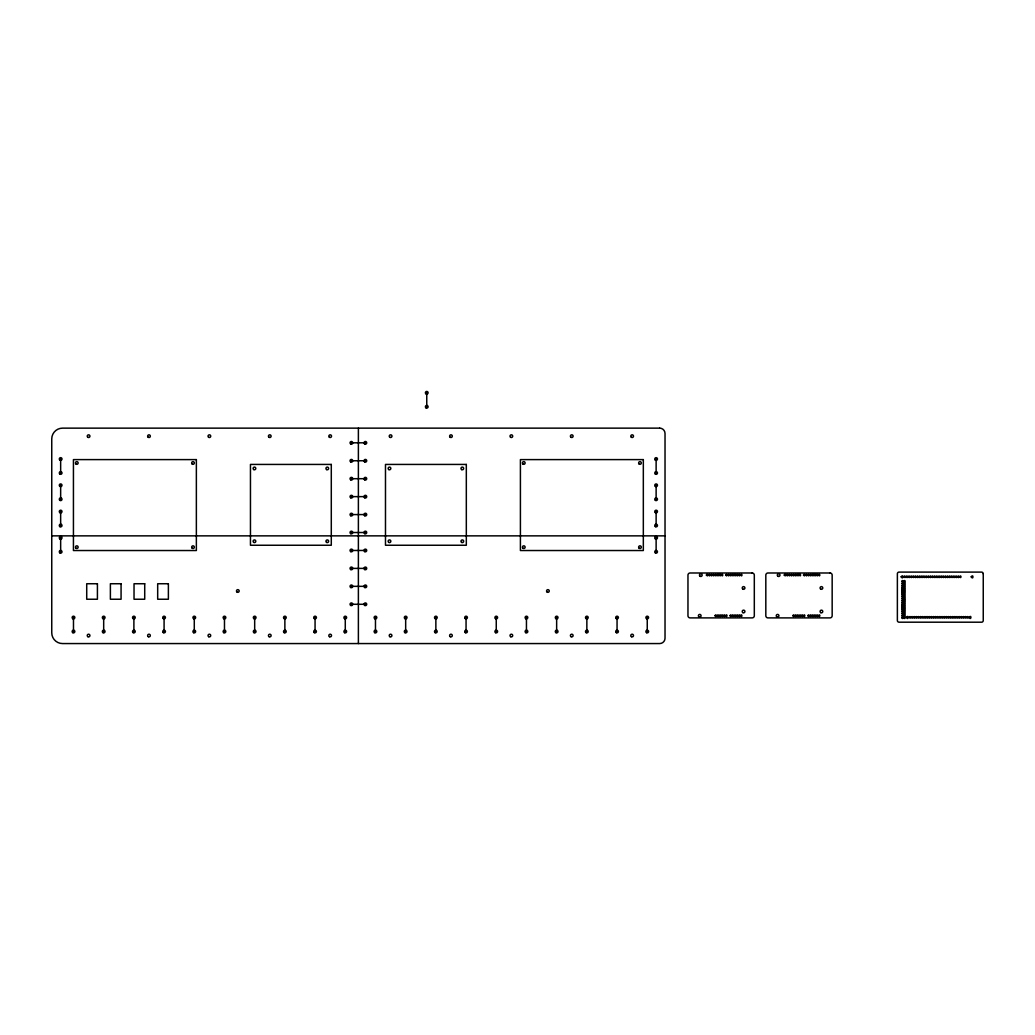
<?xml version="1.0" encoding="UTF-8"?>
<svg xmlns="http://www.w3.org/2000/svg" width="1035" height="1035" viewBox="0 0 1035 1035"><rect width="100%" height="100%" fill="white"/><g stroke="black" fill="none" stroke-linecap="round" stroke-linejoin="round"><path stroke-width="1.5" d="M351.395 442.812L365.381 442.812M351.395 460.756L365.381 460.756M351.395 478.7L365.381 478.7M351.395 496.632L365.381 496.632M351.395 514.576L365.381 514.576M351.395 532.52L365.381 532.52M51.75 535.858L665.026 535.858M351.395 550.465L365.381 550.465M351.395 568.396L365.381 568.396M351.395 586.34L365.381 586.34M351.395 604.285L365.381 604.285M656.125 458.997L656.125 472.982M656.125 485.273L656.125 499.258M656.125 511.536L656.125 525.521M656.125 537.812L656.125 551.797M647.25 617.546L647.25 631.518M617.054 617.546L617.054 631.518M586.858 617.546L586.858 631.518M556.649 617.546L556.649 631.518M526.453 617.546L526.453 631.518M496.257 617.546L496.257 631.518M466.06 617.546L466.06 631.518M435.864 617.546L435.864 631.518M426.756 392.77L426.756 406.755M405.668 617.546L405.668 631.518M375.472 617.546L375.472 631.518M358.382 428.141L358.382 643.563M345.276 617.546L345.276 631.518M315.067 617.546L315.067 631.518M284.871 617.546L284.871 631.518M254.675 617.546L254.675 631.518M224.479 617.546L224.479 631.518M194.282 617.546L194.282 631.518M164.086 617.546L164.086 631.518M133.89 617.546L133.89 631.518M103.681 617.546L103.681 631.518M73.485 617.546L73.485 631.518M60.651 458.997L60.651 472.982M60.651 485.273L60.651 499.258M60.651 511.536L60.651 525.521M60.651 537.812L60.651 551.797M983.25 573.791L983.25 620.521A1.682 1.682 0 0 1 981.568 622.203L899.053 622.19A1.682 1.682 0 0 1 897.371 620.508L897.371 573.778A1.682 1.682 0 0 1 899.053 572.096L981.568 572.109A1.682 1.682 0 0 1 983.25 573.791M706.362 575.072C708.509 577.853 707.992 572.135 706.375 575.007M708.509 575.072C710.579 577.905 710.191 572.109 708.509 575.007M710.644 575.072C712.688 577.905 712.39 572.083 710.644 575.007M712.779 575.072C714.9 577.866 714.37 572.161 712.792 575.007M714.913 575.072C717.074 577.84 716.518 572.161 714.926 575.007M714.913 615.696C717.022 618.49 716.569 612.772 714.926 615.631M717.061 575.072C719.066 577.918 718.82 572.122 717.061 575.007M717.061 615.696C719.053 618.503 718.963 612.759 717.061 615.631M719.196 575.072C721.382 577.853 720.722 572.122 719.209 575.007M719.196 615.696C721.123 618.568 721.046 612.785 719.209 615.631M721.33 575.072C723.336 577.918 723.116 572.148 721.343 575.007M721.33 615.696C723.62 618.451 722.611 612.733 721.343 615.631M723.478 615.696C725.716 618.464 724.875 612.746 723.478 615.631M725.613 575.072C727.644 577.892 727.411 572.135 725.613 575.007M725.613 615.696C727.734 618.464 727.307 612.785 725.613 615.631M727.747 575.072C729.817 577.905 729.455 572.096 727.76 575.007M729.882 575.072C731.926 577.905 731.629 572.083 729.895 575.007M729.882 615.696C731.939 618.516 731.577 612.811 729.895 615.631M732.03 575.072C734.151 577.866 733.621 572.161 732.03 575.007M732.03 615.696C734.281 618.451 733.414 612.746 732.03 615.631M734.164 575.072C736.325 577.84 735.769 572.148 734.177 575.007M734.164 615.696C736.26 618.49 735.82 612.772 734.177 615.631M736.299 575.072C738.304 577.918 738.097 572.161 736.312 575.007M736.299 615.696C738.369 618.49 738.084 612.72 736.312 615.631M738.447 575.072C740.62 577.853 739.973 572.122 738.447 575.007M738.447 615.696C740.374 618.568 740.297 612.785 738.447 615.631M740.581 575.072C742.587 577.918 742.367 572.148 740.581 575.007M740.581 615.696C742.871 618.451 741.862 612.733 740.581 615.631M784.219 575.072C786.264 577.905 785.966 572.083 784.219 575.007M786.354 575.072C788.541 577.866 787.868 572.096 786.354 575.072M788.489 575.072C790.701 577.828 790.041 572.109 788.502 575.007M790.636 575.072C792.629 577.918 792.422 572.109 790.636 575.007M792.771 575.072C794.828 577.905 794.479 572.109 792.784 575.007M792.771 615.696C794.828 618.516 794.427 612.785 792.784 615.631M794.906 575.072C796.885 577.931 796.73 572.135 794.919 575.007M794.906 615.696C797.041 618.503 796.497 612.759 794.919 615.631M797.053 575.072C799.201 577.828 798.684 572.174 797.053 575.007M797.053 615.696C799.292 618.464 798.451 612.746 797.053 615.631M799.188 575.072C801.349 577.853 800.792 572.135 799.188 575.007M799.188 615.696C801.323 618.464 800.857 612.785 799.188 615.631M801.323 615.696C803.445 618.49 802.94 612.733 801.336 615.631M803.47 575.072C805.502 577.905 805.204 572.083 803.47 575.007M803.47 615.696C805.515 618.516 805.139 612.811 803.47 615.631M805.605 575.072C807.727 577.866 807.196 572.161 805.605 575.007M807.74 575.072C809.952 577.828 809.292 572.109 807.753 575.007M807.74 615.696C809.797 618.516 809.409 612.811 807.753 615.631M809.875 575.072C811.867 577.918 811.673 572.109 809.887 575.007M809.875 615.696C812.009 618.451 811.582 612.772 809.887 615.631M812.022 575.072C814.079 577.905 813.73 572.109 812.022 575.007M812.022 615.696C814.079 618.516 813.678 612.785 812.022 615.631M814.157 575.072C816.136 577.931 815.981 572.135 814.17 575.007M814.157 615.696C816.382 618.464 815.593 612.759 814.17 615.631M816.292 575.072C818.439 577.828 817.922 572.174 816.305 575.007M816.292 615.696C818.543 618.464 817.702 612.746 816.305 615.631M818.439 575.072C820.587 577.853 820.056 572.135 818.439 575.007M818.439 615.696C820.561 618.464 820.121 612.785 818.439 615.631M901.162 576.818C903.413 580.583 903.71 573.183 901.162 576.818M901.757 585.681C903.943 588.462 903.322 582.627 901.757 585.681M901.757 583.533C903.775 586.315 903.542 580.7 901.77 583.417M901.757 581.398C903.995 584.141 903.257 578.474 901.757 581.334M901.757 592.085C903.891 594.853 903.387 589.161 901.757 592.033M901.757 589.95C903.904 592.719 903.374 587.078 901.757 589.885M901.757 587.815C903.878 590.649 903.283 584.814 901.757 587.815M901.757 598.502C903.749 601.361 903.542 595.604 901.757 598.45M901.757 596.367C903.93 599.2 903.167 593.365 901.757 596.367M901.757 594.232C903.956 596.936 903.296 591.347 901.77 594.103M901.757 602.784C903.775 605.566 903.542 599.951 901.77 602.668M901.757 600.649C903.878 603.418 903.413 597.687 901.757 600.585M901.757 609.201C903.904 611.957 903.374 606.316 901.757 609.136M901.757 607.053C903.878 609.9 903.283 604.065 901.757 607.053M901.757 604.919C903.891 607.739 903.361 601.891 901.757 604.919M901.757 615.618C903.93 618.451 903.167 612.616 901.757 615.618M901.757 613.47C903.956 616.187 903.296 610.585 901.77 613.354M901.757 611.336C903.801 614.13 903.452 608.451 901.77 611.219M901.757 617.753C903.749 620.612 903.542 614.842 901.757 617.688M903.736 583.52C905.793 586.34 905.418 580.635 903.736 583.455M903.736 581.385C905.819 584.18 905.496 578.423 903.736 581.321M903.969 576.805C906.375 579.509 905.146 573.817 903.969 576.805M903.736 589.937C905.638 592.822 905.638 587.026 903.736 589.872M903.736 587.789C905.858 590.61 905.366 584.788 903.736 587.789M903.736 585.655C906.104 588.307 905.069 582.731 903.749 585.538M903.736 596.354C906.039 599.097 905.069 593.262 903.736 596.354M903.736 594.206C906.091 596.872 905.03 591.321 903.749 594.09M903.736 592.072C905.69 594.918 905.651 589.226 903.736 592.007M903.736 602.758C905.793 605.591 905.418 599.886 903.736 602.706M903.736 600.623C905.819 603.431 905.496 597.674 903.736 600.559M903.736 598.489C905.858 601.309 905.366 595.474 903.736 598.489M903.736 609.175C905.638 612.073 905.638 606.277 903.736 609.123M903.736 607.04C905.858 609.861 905.366 604.026 903.736 607.04M903.736 604.906C906.104 607.545 905.069 601.982 903.749 604.776M903.736 615.592C905.923 618.4 905.198 612.552 903.736 615.592M903.736 613.457C906.091 616.123 905.03 610.572 903.749 613.341M903.736 611.323C905.793 614.143 905.418 608.438 903.736 611.258M903.736 617.74C905.858 620.56 905.366 614.725 903.736 617.74M906.117 576.805C908.329 579.613 907.501 573.752 906.117 576.805M906.388 617.39C908.458 621.233 909.04 613.846 906.388 617.39M908.251 576.805C910.528 579.522 909.713 573.83 908.251 576.805M910.386 576.805C912.598 579.574 911.913 573.804 910.386 576.805M909.157 617.416C911.395 620.172 910.632 614.428 909.157 617.416M912.534 576.805C914.966 579.445 913.789 573.804 912.534 576.805M911.305 617.416C913.517 620.211 912.702 614.402 911.305 617.416M914.668 576.805C916.945 579.574 916.027 573.791 914.668 576.805M913.439 617.416C915.561 620.237 915.069 614.402 913.439 617.416M916.803 576.805C919.015 579.6 918.226 573.791 916.803 576.805M915.574 617.416C917.825 620.185 917.01 614.402 915.574 617.416M918.938 576.805C921.059 579.626 920.594 573.778 918.938 576.805M917.722 617.416C920.102 620.081 919.002 614.441 917.722 617.416M921.085 576.805C923.311 579.535 922.638 573.791 921.085 576.805M919.856 617.416C922.03 620.224 921.357 614.376 919.856 617.416M923.22 576.805C925.613 579.509 924.397 573.817 923.22 576.805M921.991 617.416C924.358 620.12 923.259 614.441 921.991 617.416M925.355 576.805C927.541 579.639 926.778 573.804 925.355 576.805M924.139 617.416C926.273 620.237 925.717 614.389 924.139 617.416M927.502 576.805C929.779 579.522 928.964 573.83 927.502 576.805M926.273 617.416C928.55 620.146 927.735 614.402 926.273 617.416M929.637 576.805C931.836 579.561 931.177 573.804 929.637 576.805M928.408 617.416C930.646 620.172 929.883 614.428 928.408 617.416M931.772 576.805C934.178 579.471 933.04 573.83 931.772 576.805M930.543 617.416C932.755 620.211 931.966 614.402 930.543 617.416M933.919 576.805C936.196 579.574 935.278 573.791 933.919 576.805M932.69 617.416C934.812 620.237 934.307 614.402 932.69 617.416M936.054 576.805C938.305 579.574 937.49 573.804 936.054 576.805M934.825 617.416C937.076 620.185 936.248 614.402 934.825 617.416M938.189 576.805C940.31 579.626 939.832 573.791 938.189 576.805M936.96 617.416C939.314 620.12 938.24 614.441 936.96 617.416M940.323 576.805C942.562 579.535 941.889 573.791 940.323 576.805M939.107 617.416C941.281 620.224 940.595 614.376 939.107 617.416M942.471 576.805C944.864 579.509 943.648 573.817 942.471 576.805M941.242 617.416C943.519 620.133 942.704 614.441 941.242 617.416M944.606 576.805C946.779 579.639 946.029 573.804 944.606 576.805M943.377 617.416C945.524 620.237 944.968 614.389 943.377 617.416M946.74 576.805C948.991 579.561 948.189 573.817 946.74 576.805M945.511 617.416C947.892 620.107 946.831 614.402 945.511 617.416M948.888 576.805C951.087 579.574 950.428 573.778 948.888 576.805M947.659 617.416C949.897 620.172 949.121 614.428 947.659 617.416M951.023 576.805C953.416 579.484 952.303 573.817 951.023 576.805M949.794 617.416C952.006 620.211 951.217 614.402 949.794 617.416M953.157 576.805C955.447 579.561 954.529 573.791 953.157 576.805M951.928 617.416C954.05 620.237 953.571 614.389 951.928 617.416M955.305 576.805C957.543 579.574 956.741 573.804 955.305 576.805M954.076 617.416C956.327 620.185 955.499 614.402 954.076 617.416M957.44 576.805C959.548 579.613 959.096 573.791 957.44 576.805M956.211 617.416C958.565 620.12 957.491 614.441 956.211 617.416M959.574 576.805C961.8 579.535 961.153 573.791 959.574 576.805M958.345 617.416C960.519 620.224 959.846 614.376 958.345 617.416M960.493 617.416C962.77 620.133 961.942 614.441 960.493 617.416M962.628 617.416C964.892 620.172 964.025 614.415 962.628 617.416M964.762 617.416C967.143 620.094 966.069 614.415 964.762 617.416M966.897 617.416C969.135 620.172 968.372 614.428 966.897 617.416M969.109 617.416C971.244 621.207 971.787 613.833 969.109 617.416M971.218 576.831C973.508 580.609 973.56 573.261 971.218 576.831M659.67 428.141L62.54 428.141A10.79 10.79 0 0 0 51.75 438.943L51.75 632.773A10.79 10.79 0 0 0 62.54 643.563L659.67 643.563A5.343 5.343 0 0 0 665.026 638.22L665.026 433.497A5.343 5.343 0 0 0 659.67 428.141M196.365 459.605L73.433 459.605L73.433 550.529L196.365 550.529L196.365 459.605M643.33 459.605L520.411 459.605L520.411 550.529L643.33 550.529L643.33 459.605M331.291 464.43L250.457 464.43L250.457 545.251L331.291 545.251L331.291 464.43M466.319 464.43L385.486 464.43L385.486 545.251L466.319 545.251L466.319 464.43M752.173 572.989L690.112 572.989A2.135 2.135 0 0 0 687.964 575.124L687.964 615.76A2.135 2.135 0 0 0 690.112 617.895L752.173 617.895A2.135 2.135 0 0 0 754.308 615.76L754.308 575.124A2.135 2.135 0 0 0 752.173 572.989M830.031 572.989L767.957 572.989A2.135 2.135 0 0 0 765.822 575.124L765.822 615.76A2.135 2.135 0 0 0 767.957 617.895L830.031 617.895A2.135 2.135 0 0 0 832.166 615.76L832.166 575.124A2.135 2.135 0 0 0 830.031 572.989M97.419 583.74L86.72 583.74L86.72 599.239L97.419 599.239L97.419 583.74M121.069 583.74L110.383 583.74L110.383 599.239L121.069 599.239L121.069 583.74M144.719 583.74L134.032 583.74L134.032 599.239L144.719 599.239L144.719 583.74M168.382 583.74L157.682 583.74L157.682 599.239L168.382 599.239L168.382 583.74M820.755 612.642A1.333 1.333 0 0 0 822.76 611.478A1.333 1.333 0 0 0 820.755 610.327A1.333 1.333 0 0 0 820.755 612.642M820.755 589.122A1.333 1.333 0 0 0 822.76 587.958A1.333 1.333 0 0 0 820.755 586.806A1.333 1.333 0 0 0 820.755 589.122M777.984 576.288A1.333 1.333 0 0 0 779.989 575.124A1.333 1.333 0 0 0 777.984 573.972A1.333 1.333 0 0 0 777.984 576.288M776.923 616.912A1.333 1.333 0 0 0 778.928 615.76A1.333 1.333 0 0 0 776.923 614.596A1.333 1.333 0 0 0 776.923 616.912M253.795 469.592A1.333 1.333 0 0 0 255.787 468.428A1.333 1.333 0 0 0 253.795 467.277A1.333 1.333 0 0 0 253.795 469.592M326.62 469.592A1.333 1.333 0 0 0 328.625 468.428A1.333 1.333 0 0 0 326.62 467.277A1.333 1.333 0 0 0 326.62 469.592M253.795 542.418A1.333 1.333 0 0 0 255.787 541.253A1.333 1.333 0 0 0 253.795 540.102A1.333 1.333 0 0 0 253.795 542.418M326.62 542.418A1.333 1.333 0 0 0 328.625 541.253A1.333 1.333 0 0 0 326.62 540.102A1.333 1.333 0 0 0 326.62 542.418M76.137 464.133A1.333 1.333 0 0 0 78.142 462.968A1.333 1.333 0 0 0 76.137 461.817A1.333 1.333 0 0 0 76.137 464.133M192.329 464.133A1.333 1.333 0 0 0 194.334 462.968A1.333 1.333 0 0 0 192.329 461.817A1.333 1.333 0 0 0 192.329 464.133M76.137 548.317A1.333 1.333 0 0 0 78.142 547.166A1.333 1.333 0 0 0 76.137 546.014A1.333 1.333 0 0 0 76.137 548.317M192.329 548.317A1.333 1.333 0 0 0 194.334 547.166A1.333 1.333 0 0 0 192.329 546.014A1.333 1.333 0 0 0 192.329 548.317M523.115 548.317A1.333 1.333 0 0 0 525.12 547.166A1.333 1.333 0 0 0 523.115 546.014A1.333 1.333 0 0 0 523.115 548.317M639.216 548.278A1.333 1.333 0 0 0 641.299 547.256A1.333 1.333 0 0 0 639.384 545.962A1.333 1.333 0 0 0 639.216 548.278M523.024 464.081A1.333 1.333 0 0 0 525.107 463.072A1.333 1.333 0 0 0 523.192 461.765A1.333 1.333 0 0 0 523.024 464.081M639.216 464.081A1.333 1.333 0 0 0 641.299 463.072A1.333 1.333 0 0 0 639.384 461.765A1.333 1.333 0 0 0 639.216 464.081M388.824 542.418A1.333 1.333 0 0 0 390.829 541.253A1.333 1.333 0 0 0 388.824 540.102A1.333 1.333 0 0 0 388.824 542.418M461.649 542.418A1.333 1.333 0 0 0 463.654 541.253A1.333 1.333 0 0 0 461.649 540.102A1.333 1.333 0 0 0 461.649 542.418M388.824 469.592A1.333 1.333 0 0 0 390.829 468.428A1.333 1.333 0 0 0 388.824 467.277A1.333 1.333 0 0 0 388.824 469.592M461.649 469.592A1.333 1.333 0 0 0 463.654 468.428A1.333 1.333 0 0 0 461.649 467.277A1.333 1.333 0 0 0 461.649 469.592M426.084 407.919A1.333 1.333 0 0 0 428.089 406.755A1.333 1.333 0 0 0 426.084 405.604A1.333 1.333 0 0 0 426.084 407.919M426.084 393.934A1.333 1.333 0 0 0 428.089 392.77A1.333 1.333 0 0 0 426.084 391.618A1.333 1.333 0 0 0 426.084 393.934M655.453 552.949A1.333 1.333 0 0 0 657.458 551.797A1.333 1.333 0 0 0 655.453 550.633A1.333 1.333 0 0 0 655.453 552.949M655.453 538.963A1.333 1.333 0 0 0 657.458 537.812A1.333 1.333 0 0 0 655.453 536.648A1.333 1.333 0 0 0 655.453 538.963M655.375 526.634A1.333 1.333 0 0 0 657.458 525.625A1.333 1.333 0 0 0 655.543 524.318A1.333 1.333 0 0 0 655.375 526.634M655.375 512.648A1.333 1.333 0 0 0 657.458 511.639A1.333 1.333 0 0 0 655.543 510.333A1.333 1.333 0 0 0 655.375 512.648M655.453 500.41A1.333 1.333 0 0 0 657.458 499.258A1.333 1.333 0 0 0 655.453 498.094A1.333 1.333 0 0 0 655.453 500.41M655.375 486.372A1.333 1.333 0 0 0 657.458 485.363A1.333 1.333 0 0 0 655.543 484.07A1.333 1.333 0 0 0 655.375 486.372M655.375 460.109A1.333 1.333 0 0 0 657.458 459.087A1.333 1.333 0 0 0 655.543 457.793A1.333 1.333 0 0 0 655.375 460.109M655.453 474.134A1.333 1.333 0 0 0 657.458 472.982A1.333 1.333 0 0 0 655.453 471.831A1.333 1.333 0 0 0 655.453 474.134M59.978 474.134A1.333 1.333 0 0 0 61.984 472.982A1.333 1.333 0 0 0 59.978 471.831A1.333 1.333 0 0 0 59.978 474.134M59.901 460.109A1.333 1.333 0 0 0 61.984 459.087A1.333 1.333 0 0 0 60.056 457.793A1.333 1.333 0 0 0 59.901 460.109M59.978 486.424A1.333 1.333 0 0 0 61.984 485.273A1.333 1.333 0 0 0 59.978 484.108A1.333 1.333 0 0 0 59.978 486.424M59.978 500.41A1.333 1.333 0 0 0 61.984 499.258A1.333 1.333 0 0 0 59.978 498.094A1.333 1.333 0 0 0 59.978 500.41M59.978 512.7A1.333 1.333 0 0 0 61.984 511.536A1.333 1.333 0 0 0 59.978 510.384A1.333 1.333 0 0 0 59.978 512.7M59.978 526.686A1.333 1.333 0 0 0 61.984 525.521A1.333 1.333 0 0 0 59.978 524.37A1.333 1.333 0 0 0 59.978 526.686M59.978 538.963A1.333 1.333 0 0 0 61.984 537.812A1.333 1.333 0 0 0 59.978 536.648A1.333 1.333 0 0 0 59.978 538.963M59.978 552.949A1.333 1.333 0 0 0 61.984 551.797A1.333 1.333 0 0 0 59.978 550.633A1.333 1.333 0 0 0 59.978 552.949M364.63 461.869A1.333 1.333 0 0 0 366.713 460.847A1.333 1.333 0 0 0 364.799 459.553A1.333 1.333 0 0 0 364.63 461.869M350.645 461.869A1.333 1.333 0 0 0 352.728 460.847A1.333 1.333 0 0 0 350.813 459.553A1.333 1.333 0 0 0 350.645 461.869M364.708 479.852A1.333 1.333 0 0 0 366.713 478.7A1.333 1.333 0 0 0 364.708 477.536A1.333 1.333 0 0 0 364.708 479.852M350.723 479.852A1.333 1.333 0 0 0 352.728 478.7A1.333 1.333 0 0 0 350.723 477.536A1.333 1.333 0 0 0 350.723 479.852M364.708 497.796A1.333 1.333 0 0 0 366.713 496.632A1.333 1.333 0 0 0 364.708 495.48A1.333 1.333 0 0 0 364.708 497.796M350.723 497.796A1.333 1.333 0 0 0 352.728 496.632A1.333 1.333 0 0 0 350.723 495.48A1.333 1.333 0 0 0 350.723 497.796M364.708 515.74A1.333 1.333 0 0 0 366.713 514.576A1.333 1.333 0 0 0 364.708 513.425A1.333 1.333 0 0 0 364.708 515.74M350.723 515.74A1.333 1.333 0 0 0 352.728 514.576A1.333 1.333 0 0 0 350.723 513.425A1.333 1.333 0 0 0 350.723 515.74M364.708 533.672A1.333 1.333 0 0 0 366.713 532.52A1.333 1.333 0 0 0 364.708 531.356A1.333 1.333 0 0 0 364.708 533.672M350.723 533.672A1.333 1.333 0 0 0 352.728 532.52A1.333 1.333 0 0 0 350.723 531.356A1.333 1.333 0 0 0 350.723 533.672M364.708 551.616A1.333 1.333 0 0 0 366.713 550.465A1.333 1.333 0 0 0 364.708 549.3A1.333 1.333 0 0 0 364.708 551.616M350.723 551.616A1.333 1.333 0 0 0 352.728 550.465A1.333 1.333 0 0 0 350.723 549.3A1.333 1.333 0 0 0 350.723 551.616M364.708 569.561A1.333 1.333 0 0 0 366.713 568.396A1.333 1.333 0 0 0 364.708 567.245A1.333 1.333 0 0 0 364.708 569.561M350.723 569.561A1.333 1.333 0 0 0 352.728 568.396A1.333 1.333 0 0 0 350.723 567.245A1.333 1.333 0 0 0 350.723 569.561M364.708 587.505A1.333 1.333 0 0 0 366.713 586.34A1.333 1.333 0 0 0 364.708 585.189A1.333 1.333 0 0 0 364.708 587.505M350.723 587.505A1.333 1.333 0 0 0 352.728 586.34A1.333 1.333 0 0 0 350.723 585.189A1.333 1.333 0 0 0 350.723 587.505M364.708 605.436A1.333 1.333 0 0 0 366.713 604.285A1.333 1.333 0 0 0 364.708 603.12A1.333 1.333 0 0 0 364.708 605.436M350.723 605.436A1.333 1.333 0 0 0 352.728 604.285A1.333 1.333 0 0 0 350.723 603.12A1.333 1.333 0 0 0 350.723 605.436M699.065 616.912A1.333 1.333 0 0 0 701.07 615.76A1.333 1.333 0 0 0 699.065 614.596A1.333 1.333 0 0 0 699.065 616.912M700.139 576.288A1.333 1.333 0 0 0 702.144 575.124A1.333 1.333 0 0 0 700.139 573.972A1.333 1.333 0 0 0 700.139 576.288M742.91 589.122A1.333 1.333 0 0 0 744.915 587.958A1.333 1.333 0 0 0 742.91 586.806A1.333 1.333 0 0 0 742.91 589.122M742.91 612.642A1.333 1.333 0 0 0 744.915 611.478A1.333 1.333 0 0 0 742.91 610.327A1.333 1.333 0 0 0 742.91 612.642M547.243 592.149A1.333 1.333 0 0 0 549.249 590.998A1.333 1.333 0 0 0 547.243 589.834A1.333 1.333 0 0 0 547.243 592.149M237.157 592.149A1.333 1.333 0 0 0 239.163 590.998A1.333 1.333 0 0 0 237.157 589.834A1.333 1.333 0 0 0 237.157 592.149M646.577 632.683A1.333 1.333 0 0 0 648.583 631.518A1.333 1.333 0 0 0 646.577 630.367A1.333 1.333 0 0 0 646.577 632.683M646.577 618.697A1.333 1.333 0 0 0 648.583 617.546A1.333 1.333 0 0 0 646.577 616.381A1.333 1.333 0 0 0 646.577 618.697M616.304 618.645A1.333 1.333 0 0 0 618.387 617.636A1.333 1.333 0 0 0 616.472 616.342A1.333 1.333 0 0 0 616.304 618.645M616.381 632.683A1.333 1.333 0 0 0 618.387 631.518A1.333 1.333 0 0 0 616.381 630.367A1.333 1.333 0 0 0 616.381 632.683M586.185 618.697A1.333 1.333 0 0 0 588.19 617.546A1.333 1.333 0 0 0 586.185 616.381A1.333 1.333 0 0 0 586.185 618.697M586.185 632.683A1.333 1.333 0 0 0 588.19 631.518A1.333 1.333 0 0 0 586.185 630.367A1.333 1.333 0 0 0 586.185 632.683M555.911 618.645A1.333 1.333 0 0 0 557.994 617.636A1.333 1.333 0 0 0 556.067 616.342A1.333 1.333 0 0 0 555.911 618.645M555.989 632.683A1.333 1.333 0 0 0 557.994 631.518A1.333 1.333 0 0 0 555.989 630.367A1.333 1.333 0 0 0 555.989 632.683M525.702 618.645A1.333 1.333 0 0 0 527.785 617.636A1.333 1.333 0 0 0 525.871 616.342A1.333 1.333 0 0 0 525.702 618.645M525.793 632.683A1.333 1.333 0 0 0 527.798 631.518A1.333 1.333 0 0 0 525.793 630.367A1.333 1.333 0 0 0 525.793 632.683M495.506 618.645A1.333 1.333 0 0 0 497.589 617.636A1.333 1.333 0 0 0 495.674 616.342A1.333 1.333 0 0 0 495.506 618.645M495.597 632.683A1.333 1.333 0 0 0 497.602 631.518A1.333 1.333 0 0 0 495.597 630.367A1.333 1.333 0 0 0 495.597 632.683M465.31 618.645A1.333 1.333 0 0 0 467.393 617.636A1.333 1.333 0 0 0 465.478 616.342A1.333 1.333 0 0 0 465.31 618.645M465.388 632.683A1.333 1.333 0 0 0 467.393 631.518A1.333 1.333 0 0 0 465.388 630.367A1.333 1.333 0 0 0 465.388 632.683M435.114 618.645A1.333 1.333 0 0 0 437.197 617.636A1.333 1.333 0 0 0 435.282 616.342A1.333 1.333 0 0 0 435.114 618.645M435.192 632.683A1.333 1.333 0 0 0 437.197 631.518A1.333 1.333 0 0 0 435.192 630.367A1.333 1.333 0 0 0 435.192 632.683M404.918 618.645A1.333 1.333 0 0 0 407.001 617.636A1.333 1.333 0 0 0 405.086 616.342A1.333 1.333 0 0 0 404.918 618.645M404.995 632.683A1.333 1.333 0 0 0 407.001 631.518A1.333 1.333 0 0 0 404.995 630.367A1.333 1.333 0 0 0 404.995 632.683M374.799 618.697A1.333 1.333 0 0 0 376.805 617.546A1.333 1.333 0 0 0 374.799 616.381A1.333 1.333 0 0 0 374.799 618.697M374.799 632.683A1.333 1.333 0 0 0 376.805 631.518A1.333 1.333 0 0 0 374.799 630.367A1.333 1.333 0 0 0 374.799 632.683M344.526 618.645A1.333 1.333 0 0 0 346.609 617.636A1.333 1.333 0 0 0 344.681 616.342A1.333 1.333 0 0 0 344.526 618.645M344.603 632.683A1.333 1.333 0 0 0 346.609 631.518A1.333 1.333 0 0 0 344.603 630.367A1.333 1.333 0 0 0 344.603 632.683M314.407 618.697A1.333 1.333 0 0 0 316.412 617.546A1.333 1.333 0 0 0 314.407 616.381A1.333 1.333 0 0 0 314.407 618.697M314.317 632.631A1.333 1.333 0 0 0 316.399 631.622A1.333 1.333 0 0 0 314.485 630.328A1.333 1.333 0 0 0 314.317 632.631M284.211 618.697A1.333 1.333 0 0 0 286.216 617.546A1.333 1.333 0 0 0 284.211 616.381A1.333 1.333 0 0 0 284.211 618.697M284.211 632.683A1.333 1.333 0 0 0 286.216 631.518A1.333 1.333 0 0 0 284.211 630.367A1.333 1.333 0 0 0 284.211 632.683M254.002 618.697A1.333 1.333 0 0 0 256.007 617.546A1.333 1.333 0 0 0 254.002 616.381A1.333 1.333 0 0 0 254.002 618.697M254.002 632.683A1.333 1.333 0 0 0 256.007 631.518A1.333 1.333 0 0 0 254.002 630.367A1.333 1.333 0 0 0 254.002 632.683M223.806 618.697A1.333 1.333 0 0 0 225.811 617.546A1.333 1.333 0 0 0 223.806 616.381A1.333 1.333 0 0 0 223.806 618.697M223.806 632.683A1.333 1.333 0 0 0 225.811 631.518A1.333 1.333 0 0 0 223.806 630.367A1.333 1.333 0 0 0 223.806 632.683M193.61 618.697A1.333 1.333 0 0 0 195.615 617.546A1.333 1.333 0 0 0 193.61 616.381A1.333 1.333 0 0 0 193.61 618.697M193.61 632.683A1.333 1.333 0 0 0 195.615 631.518A1.333 1.333 0 0 0 193.61 630.367A1.333 1.333 0 0 0 193.61 632.683M163.336 618.645A1.333 1.333 0 0 0 165.419 617.636A1.333 1.333 0 0 0 163.504 616.342A1.333 1.333 0 0 0 163.336 618.645M163.336 632.631A1.333 1.333 0 0 0 165.419 631.622A1.333 1.333 0 0 0 163.504 630.328A1.333 1.333 0 0 0 163.336 632.631M133.14 618.645A1.333 1.333 0 0 0 135.223 617.636A1.333 1.333 0 0 0 133.295 616.342A1.333 1.333 0 0 0 133.14 618.645M133.14 632.631A1.333 1.333 0 0 0 135.223 631.622A1.333 1.333 0 0 0 133.295 630.328A1.333 1.333 0 0 0 133.14 632.631M103.021 618.697A1.333 1.333 0 0 0 105.027 617.546A1.333 1.333 0 0 0 103.021 616.381A1.333 1.333 0 0 0 103.021 618.697M103.021 632.683A1.333 1.333 0 0 0 105.027 631.518A1.333 1.333 0 0 0 103.021 630.367A1.333 1.333 0 0 0 103.021 632.683M72.825 618.697A1.333 1.333 0 0 0 74.831 617.546A1.333 1.333 0 0 0 72.825 616.381A1.333 1.333 0 0 0 72.825 618.697M72.825 632.683A1.333 1.333 0 0 0 74.831 631.518A1.333 1.333 0 0 0 72.825 630.367A1.333 1.333 0 0 0 72.825 632.683M87.923 636.706A1.333 1.333 0 0 0 89.929 635.542A1.333 1.333 0 0 0 87.923 634.39A1.333 1.333 0 0 0 87.923 636.706M148.315 636.706A1.333 1.333 0 0 0 150.321 635.542A1.333 1.333 0 0 0 148.315 634.39A1.333 1.333 0 0 0 148.315 636.706M208.708 636.706A1.333 1.333 0 0 0 210.713 635.542A1.333 1.333 0 0 0 208.708 634.39A1.333 1.333 0 0 0 208.708 636.706M269.113 636.706A1.333 1.333 0 0 0 271.118 635.542A1.333 1.333 0 0 0 269.113 634.39A1.333 1.333 0 0 0 269.113 636.706M329.505 636.706A1.333 1.333 0 0 0 331.51 635.542A1.333 1.333 0 0 0 329.505 634.39A1.333 1.333 0 0 0 329.505 636.706M389.897 636.706A1.333 1.333 0 0 0 391.903 635.542A1.333 1.333 0 0 0 389.897 634.39A1.333 1.333 0 0 0 389.897 636.706M450.29 636.706A1.333 1.333 0 0 0 452.295 635.542A1.333 1.333 0 0 0 450.29 634.39A1.333 1.333 0 0 0 450.29 636.706M510.695 636.706A1.333 1.333 0 0 0 512.7 635.542A1.333 1.333 0 0 0 510.695 634.39A1.333 1.333 0 0 0 510.695 636.706M571.087 636.706A1.333 1.333 0 0 0 573.092 635.542A1.333 1.333 0 0 0 571.087 634.39A1.333 1.333 0 0 0 571.087 636.706M631.479 636.706A1.333 1.333 0 0 0 633.485 635.542A1.333 1.333 0 0 0 631.479 634.39A1.333 1.333 0 0 0 631.479 636.706M350.723 443.976A1.333 1.333 0 0 0 352.728 442.812A1.333 1.333 0 0 0 350.723 441.66A1.333 1.333 0 0 0 350.723 443.976M364.708 443.976A1.333 1.333 0 0 0 366.713 442.812A1.333 1.333 0 0 0 364.708 441.66A1.333 1.333 0 0 0 364.708 443.976M87.923 437.326A1.333 1.333 0 0 0 89.929 436.162A1.333 1.333 0 0 0 87.923 435.01A1.333 1.333 0 0 0 87.923 437.326M148.238 437.275A1.333 1.333 0 0 0 150.321 436.265A1.333 1.333 0 0 0 148.406 434.959A1.333 1.333 0 0 0 148.238 437.275M208.63 437.275A1.333 1.333 0 0 0 210.713 436.265A1.333 1.333 0 0 0 208.798 434.959A1.333 1.333 0 0 0 208.63 437.275M269.022 437.275A1.333 1.333 0 0 0 271.105 436.265A1.333 1.333 0 0 0 269.191 434.959A1.333 1.333 0 0 0 269.022 437.275M329.428 437.275A1.333 1.333 0 0 0 331.51 436.265A1.333 1.333 0 0 0 329.583 434.959A1.333 1.333 0 0 0 329.428 437.275M389.82 437.275A1.333 1.333 0 0 0 391.903 436.265A1.333 1.333 0 0 0 389.988 434.959A1.333 1.333 0 0 0 389.82 437.275M450.212 437.275A1.333 1.333 0 0 0 452.295 436.265A1.333 1.333 0 0 0 450.38 434.959A1.333 1.333 0 0 0 450.212 437.275M510.604 437.275A1.333 1.333 0 0 0 512.687 436.265A1.333 1.333 0 0 0 510.772 434.959A1.333 1.333 0 0 0 510.604 437.275M571.01 437.275A1.333 1.333 0 0 0 573.092 436.265A1.333 1.333 0 0 0 571.165 434.959A1.333 1.333 0 0 0 571.01 437.275M631.402 437.275A1.333 1.333 0 0 0 633.485 436.265A1.333 1.333 0 0 0 631.57 434.959A1.333 1.333 0 0 0 631.402 437.275"/></g></svg>
